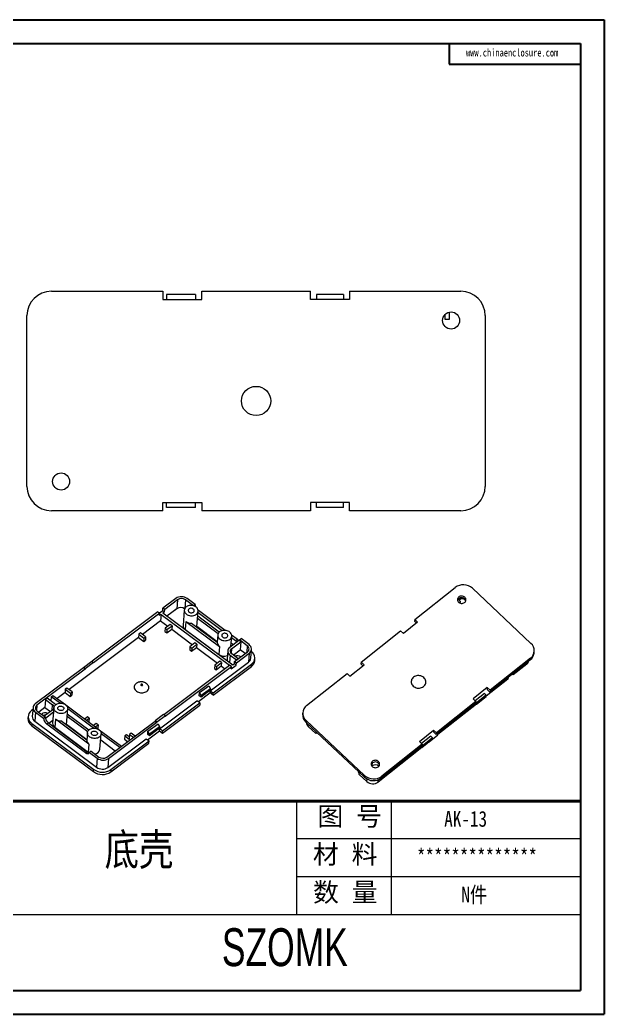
# Model space of a CAD drawing. Header units: inches. Extents: x 3010 to 3809, y 1126 to 1333.
# Drawn here: x 3526.3 to 3646.1, y 1128.8 to 1332.6 of the extents above; entities that cross this region are included whole.
import ezdxf

# ---------------------------------------------------------------- set-up
doc = ezdxf.new("R2010")
doc.units = ezdxf.units.IN
doc.header["$LTSCALE"] = 15
doc.layers.add('文字', color=81, linetype='Continuous')
doc.layers.add('粗实线', color=7, linetype='Continuous', lineweight=30)
doc.layers.add('细实线', color=3, linetype='Continuous', lineweight=9)
doc.styles.get("Standard").update_dxf_attribs({"font": 'txt', "bigfont": 'gbcbig.shx'})
doc.styles.add('宋体', font='', dxfattribs={"width": 0.8, "height": 3.5})
doc.styles.add('长仿宋', font='', dxfattribs={"width": 0.7, "height": 4})
doc.styles.get('宋体').set_extended_font_data('SimSun')
doc.styles.get('长仿宋').set_extended_font_data('SimSun')

msp = doc.modelspace()

# ---------------------------------------------------------------- linework, layer by layer
for p, q in [((3357.918, 1332.56), (3646.14, 1332.56)), ((3646.14, 1332.56), (3646.14, 1128.767)), ((3365.376, 1327.708), (3641.288, 1327.708)), ((3614.331, 1327.708), (3614.331, 1323.496)), ((3641.288, 1327.708), (3641.288, 1133.619)), ((3614.331, 1323.496), (3641.288, 1323.496)), ((3365.376, 1133.619), (3641.288, 1133.619)), ((3357.918, 1128.767), (3646.14, 1128.767))]:
    msp.add_line(p, q)
at = {"color": 7, "linetype": 'Continuous', "lineweight": 15}
for p, q in [((3532.744, 1276.945), (3555.594, 1276.945)), ((3555.594, 1276.945), (3555.594, 1275.245)), ((3556.344, 1276.245), (3556.344, 1275.245)), ((3562.344, 1276.245), (3556.344, 1276.245)), ((3562.344, 1276.245), (3562.344, 1275.245)), ((3563.594, 1275.245), (3563.594, 1276.945)), ((3563.594, 1276.945), (3585.894, 1276.945)), ((3585.894, 1275.245), (3585.894, 1276.945)), ((3587.144, 1276.245), (3587.144, 1275.245)), ((3592.644, 1276.245), (3587.144, 1276.245)), ((3592.644, 1276.245), (3592.644, 1275.245)), ((3593.894, 1276.945), (3616.744, 1276.945)), ((3593.894, 1276.945), (3593.894, 1275.245)), ((3555.594, 1275.245), (3563.594, 1275.245)), ((3593.894, 1275.245), (3585.894, 1275.245)), ((3527.744, 1236.945), (3527.744, 1271.945)), ((3613.444, 1272.116), (3613.444, 1271.245)), ((3614.444, 1271.245), (3614.444, 1272.669)), ((3621.744, 1271.945), (3621.744, 1236.945)), ((3613.444, 1271.245), (3614.444, 1271.245)), ((3555.594, 1233.645), (3563.594, 1233.645)), ((3555.594, 1231.945), (3555.594, 1233.645)), ((3556.344, 1232.645), (3556.344, 1233.645)), ((3562.344, 1232.645), (3562.344, 1233.645)), ((3563.594, 1233.645), (3563.594, 1231.945)), ((3593.894, 1233.645), (3585.894, 1233.645)), ((3585.894, 1233.645), (3585.894, 1231.945)), ((3587.144, 1232.645), (3587.144, 1233.645)), ((3592.644, 1232.645), (3592.644, 1233.645)), ((3593.894, 1231.945), (3593.894, 1233.645)), ((3555.594, 1231.945), (3532.744, 1231.945)), ((3562.344, 1232.645), (3556.344, 1232.645)), ((3585.894, 1231.945), (3563.594, 1231.945)), ((3592.644, 1232.645), (3587.144, 1232.645)), ((3616.744, 1231.945), (3593.894, 1231.945)), ((3607.296, 1209.638), (3615.589, 1216.219)), ((3619.119, 1216.048), (3631.127, 1204.768)), ((3558.282, 1213.975), (3555.638, 1211.994)), ((3558.645, 1213.706), (3556, 1211.725)), ((3558.645, 1213.706), (3558.494, 1211.87)), ((3561.893, 1212.471), (3560.268, 1213.678)), ((3562.242, 1212.724), (3560.612, 1213.935)), ((3562.242, 1212.724), (3561.901, 1212.469)), ((3616.676, 1213.368), (3616.187, 1213.827)), ((3616.377, 1213.131), (3616.676, 1213.368)), ((3616.641, 1213), (3616.676, 1213.368)), ((3554.607, 1211.222), (3541.088, 1201.097)), ((3554.97, 1210.953), (3541.403, 1200.792)), ((3554.607, 1211.222), (3554.97, 1210.953)), ((3554.922, 1210.988), (3555.597, 1211.494)), ((3554.928, 1210.453), (3554.97, 1210.953)), ((3555.272, 1210.71), (3554.928, 1210.453)), ((3555.272, 1210.71), (3555.162, 1209.375)), ((3555.272, 1210.71), (3569.305, 1200.284)), ((3555.597, 1211.494), (3555.638, 1211.994)), ((3555.597, 1211.494), (3555.959, 1211.224)), ((3555.959, 1211.224), (3555.615, 1210.967)), ((3569.963, 1200.308), (3555.615, 1210.967)), ((3556, 1211.725), (3555.638, 1211.994)), ((3555.959, 1211.224), (3556, 1211.725)), ((3558.494, 1211.87), (3556.455, 1210.343)), ((3558.494, 1211.87), (3558.178, 1211.634)), ((3560.019, 1211.6), (3559.758, 1208.43)), ((3562.598, 1208.196), (3562.859, 1211.366)), ((3562.834, 1211.063), (3567.8, 1207.374)), ((3562.85, 1211.567), (3562.912, 1211.518)), ((3568.425, 1207.422), (3562.912, 1211.518)), ((3555.162, 1209.375), (3551.425, 1206.576)), ((3555.162, 1209.375), (3556.662, 1208.26)), ((3557.137, 1208.616), (3556.107, 1207.844)), ((3557.5, 1208.347), (3557.137, 1208.616)), ((3560.336, 1209.249), (3560.199, 1207.58)), ((3560.336, 1209.249), (3567.221, 1204.134)), ((3561.465, 1208.922), (3566.778, 1204.975)), ((3566.964, 1206.733), (3562.736, 1209.874)), ((3567.205, 1207.066), (3562.776, 1210.357)), ((3607.879, 1209.091), (3604.976, 1206.787)), ((3607.296, 1209.638), (3607.262, 1209.287)), ((3607.658, 1208.915), (3607.262, 1209.287)), ((3607.296, 1209.638), (3607.879, 1209.091)), ((3550.662, 1206.631), (3550.607, 1205.963)), ((3551.005, 1206.888), (3550.662, 1206.631)), ((3550.662, 1206.631), (3551.748, 1205.823)), ((3552.092, 1206.08), (3551.005, 1206.888)), ((3556.107, 1207.844), (3556.052, 1207.177)), ((3556.052, 1207.177), (3556.414, 1206.907)), ((3556.107, 1207.844), (3556.469, 1207.575)), ((3556.414, 1206.907), (3557.445, 1207.679)), ((3556.469, 1207.575), (3556.414, 1206.907)), ((3556.469, 1207.575), (3557.5, 1208.347)), ((3557.5, 1208.347), (3557.445, 1207.679)), ((3557.445, 1207.679), (3561.735, 1204.492)), ((3560.199, 1207.58), (3567.083, 1202.466)), ((3562.582, 1208.092), (3562.599, 1208.205)), ((3566.788, 1205.093), (3562.599, 1208.205)), ((3566.903, 1206.486), (3566.778, 1204.975)), ((3596.299, 1200.912), (3604.392, 1207.334)), ((3604.976, 1206.787), (3604.392, 1207.334)), ((3550.607, 1205.963), (3536.368, 1195.299)), ((3550.607, 1205.963), (3551.694, 1205.156)), ((3551.748, 1205.823), (3551.694, 1205.156)), ((3551.694, 1205.156), (3552.037, 1205.413)), ((3551.748, 1205.823), (3552.092, 1206.08)), ((3552.092, 1206.08), (3552.037, 1205.413)), ((3562.21, 1204.847), (3561.179, 1204.075)), ((3561.542, 1203.806), (3562.572, 1204.578)), ((3562.572, 1204.578), (3562.21, 1204.847)), ((3562.572, 1204.578), (3562.517, 1203.911)), ((3571.233, 1205.355), (3569.344, 1203.94)), ((3569.567, 1204.107), (3569.743, 1206.252)), ((3570.046, 1204.466), (3569.622, 1204.781)), ((3569.706, 1203.671), (3571.595, 1205.086)), ((3569.718, 1205.949), (3570.539, 1205.339)), ((3570.883, 1205.596), (3569.735, 1206.449)), ((3570.539, 1205.339), (3570.883, 1205.596)), ((3571.282, 1205.319), (3571.233, 1205.355)), ((3571.595, 1205.086), (3571.282, 1205.319)), ((3571.319, 1205.468), (3571.662, 1205.726)), ((3572.949, 1204.257), (3571.319, 1205.468)), ((3571.595, 1205.086), (3571.457, 1203.417)), ((3573.293, 1204.514), (3571.662, 1205.726)), ((3561.179, 1204.075), (3561.124, 1203.408)), ((3561.124, 1203.408), (3561.487, 1203.139)), ((3561.179, 1204.075), (3561.542, 1203.806)), ((3561.487, 1203.139), (3562.517, 1203.911)), ((3561.542, 1203.806), (3561.487, 1203.139)), ((3562.517, 1203.911), (3566.807, 1200.723)), ((3567.221, 1204.134), (3567.083, 1202.466)), ((3568.936, 1203.256), (3568.798, 1201.587)), ((3571.088, 1201.62), (3569.744, 1202.618)), ((3570.068, 1202.377), (3571.457, 1203.417)), ((3570.348, 1201.065), (3572.993, 1203.046)), ((3570.71, 1200.796), (3573.355, 1202.777)), ((3572.477, 1202.66), (3571.457, 1203.417)), ((3573.355, 1202.777), (3573.204, 1200.942)), ((3573.653, 1201.694), (3573.804, 1203.53)), ((3631.767, 1202.738), (3631.801, 1203.09)), ((3539.329, 1199.842), (3541.046, 1201.128)), ((3541.408, 1200.859), (3539.691, 1199.572)), ((3541.046, 1201.128), (3541.408, 1200.859)), ((3541.408, 1200.859), (3541.403, 1200.792)), ((3565.356, 1195.063), (3573.204, 1200.942)), ((3565.971, 1194.606), (3573.82, 1200.484)), ((3567.282, 1201.079), (3566.252, 1200.307)), ((3566.614, 1200.038), (3567.644, 1200.81)), ((3567.644, 1200.81), (3567.282, 1201.079)), ((3567.644, 1200.81), (3567.589, 1200.142)), ((3569.4, 1202.361), (3570.744, 1201.362)), ((3570.307, 1200.565), (3569.963, 1200.308)), ((3570.307, 1200.565), (3570.348, 1201.065)), ((3570.669, 1200.296), (3570.307, 1200.565)), ((3570.348, 1201.065), (3570.71, 1200.796)), ((3570.669, 1200.296), (3570.71, 1200.796)), ((3573.781, 1200.017), (3573.82, 1200.484)), ((3574.461, 1201.157), (3574.5, 1201.625)), ((3593.979, 1198.06), (3596.882, 1200.364)), ((3596.299, 1200.912), (3596.266, 1200.56)), ((3596.266, 1200.56), (3596.661, 1200.188)), ((3596.882, 1200.364), (3596.299, 1200.912)), ((3630.994, 1201.364), (3622.701, 1194.784)), ((3631.027, 1201.716), (3622.735, 1195.135)), ((3630.278, 1200.53), (3627.484, 1198.312)), ((3630.994, 1201.364), (3631.027, 1201.716)), ((3539.323, 1199.775), (3529.431, 1192.366)), ((3539.685, 1199.506), (3529.794, 1192.097)), ((3539.329, 1199.842), (3539.323, 1199.775)), ((3539.685, 1199.506), (3539.323, 1199.775)), ((3539.691, 1199.572), (3539.329, 1199.842)), ((3539.691, 1199.572), (3539.685, 1199.506)), ((3555.798, 1190.168), (3569.318, 1200.294)), ((3556.113, 1189.863), (3569.68, 1200.024)), ((3565.933, 1194.139), (3573.781, 1200.017)), ((3566.252, 1200.307), (3566.197, 1199.64)), ((3566.197, 1199.64), (3566.559, 1199.37)), ((3566.252, 1200.307), (3566.614, 1200.038)), ((3566.559, 1199.37), (3567.589, 1200.142)), ((3566.614, 1200.038), (3566.559, 1199.37)), ((3567.589, 1200.142), (3568.355, 1199.573)), ((3569.68, 1200.024), (3569.318, 1200.294)), ((3569.639, 1199.524), (3570.669, 1200.296)), ((3569.639, 1199.524), (3569.68, 1200.024)), ((3585.103, 1192.027), (3593.396, 1198.608)), ((3593.396, 1198.608), (3593.979, 1198.06)), ((3627.33, 1198.457), (3627.484, 1198.312)), ((3627.511, 1198.601), (3627.484, 1198.312)), ((3626.395, 1197.448), (3621.936, 1193.91)), ((3626.423, 1197.737), (3626.395, 1197.448)), ((3535.55, 1194.686), (3533.924, 1193.468)), ((3535.605, 1195.354), (3535.55, 1194.686)), ((3535.55, 1194.686), (3536.637, 1193.879)), ((3535.948, 1195.611), (3535.605, 1195.354)), ((3535.605, 1195.354), (3536.692, 1194.546)), ((3537.035, 1194.803), (3535.948, 1195.611)), ((3536.692, 1194.546), (3536.637, 1193.879)), ((3536.692, 1194.546), (3537.035, 1194.803)), ((3537.035, 1194.803), (3536.98, 1194.136)), ((3565.317, 1194.596), (3562.902, 1192.787)), ((3563.092, 1193.995), (3563.147, 1194.662)), ((3563.147, 1194.662), (3565.036, 1196.077)), ((3563.482, 1194.059), (3563.147, 1194.662)), ((3565.343, 1195.14), (3563.454, 1193.725)), ((3565.371, 1195.474), (3563.482, 1194.059)), ((3565.036, 1196.077), (3565.371, 1195.474)), ((3565.317, 1194.596), (3565.356, 1195.063)), ((3565.933, 1194.139), (3565.317, 1194.596)), ((3565.371, 1195.474), (3565.343, 1195.14)), ((3565.356, 1195.063), (3565.971, 1194.606)), ((3565.933, 1194.139), (3565.971, 1194.606)), ((3622.151, 1195.683), (3619.248, 1193.379)), ((3621.616, 1194.469), (3619.704, 1192.951)), ((3621.959, 1194.146), (3621.616, 1194.469)), ((3622.151, 1195.683), (3622.118, 1195.331)), ((3622.118, 1195.331), (3622.701, 1194.784)), ((3622.735, 1195.135), (3622.151, 1195.683)), ((3622.735, 1195.135), (3622.701, 1194.784)), ((3531.566, 1193.268), (3531.428, 1191.599)), ((3531.909, 1193.525), (3531.566, 1193.268)), ((3531.566, 1193.268), (3533.015, 1192.191)), ((3533.359, 1192.448), (3531.909, 1193.525)), ((3532.741, 1193.834), (3532.669, 1192.961)), ((3532.741, 1193.834), (3533.084, 1194.092)), ((3534.532, 1192.503), (3532.741, 1193.834)), ((3533.084, 1194.092), (3535.632, 1192.198)), ((3536.637, 1193.879), (3536.98, 1194.136)), ((3554.949, 1187.269), (3562.608, 1193.006)), ((3555.564, 1186.811), (3563.224, 1192.548)), ((3563.224, 1192.548), (3562.608, 1193.006)), ((3563.454, 1193.725), (3563.092, 1193.995)), ((3563.224, 1192.548), (3563.185, 1192.081)), ((3563.454, 1193.725), (3563.482, 1194.059)), ((3619.798, 1192.48), (3611.704, 1186.057)), ((3619.831, 1192.831), (3611.738, 1186.409)), ((3619.925, 1192.314), (3612.059, 1186.072)), ((3619.248, 1193.379), (3619.831, 1192.831)), ((3619.654, 1192.366), (3619.939, 1192.311)), ((3619.831, 1192.831), (3619.798, 1192.48)), ((3619.963, 1192.562), (3619.818, 1192.698)), ((3619.939, 1192.311), (3621.935, 1193.895)), ((3619.963, 1192.562), (3619.939, 1192.311)), ((3621.959, 1194.146), (3619.963, 1192.562)), ((3621.935, 1193.895), (3621.959, 1194.146)), ((3528.949, 1191.201), (3528.664, 1190.988)), ((3528.983, 1191.613), (3528.831, 1189.778)), ((3529.494, 1190.629), (3529.342, 1188.794)), ((3529.494, 1190.629), (3531.124, 1189.418)), ((3529.837, 1190.886), (3531.467, 1189.675)), ((3531.428, 1191.599), (3530.158, 1190.648)), ((3533.053, 1191.138), (3531.282, 1189.812)), ((3531.428, 1191.599), (3532.553, 1190.764)), ((3531.526, 1189.454), (3533.192, 1190.702)), ((3533.263, 1191.561), (3533.002, 1188.391)), ((3535.691, 1192.155), (3542.517, 1187.084)), ((3535.842, 1188.157), (3536.103, 1191.327)), ((3536.02, 1190.317), (3540.449, 1187.027)), ((3541.416, 1187.389), (3536.104, 1191.336)), ((3555.756, 1190.199), (3554.039, 1188.913)), ((3555.526, 1186.344), (3563.185, 1192.081)), ((3556.118, 1189.93), (3555.756, 1190.199)), ((3584.33, 1190.654), (3584.296, 1190.302)), ((3527.984, 1189.848), (3527.946, 1189.381)), ((3528.758, 1188.356), (3528.72, 1187.889)), ((3528.758, 1188.356), (3541.44, 1178.935)), ((3529.342, 1188.794), (3542.023, 1179.372)), ((3531.124, 1189.418), (3531.467, 1189.675)), ((3531.477, 1189.491), (3531.526, 1189.454)), ((3531.526, 1189.454), (3531.516, 1189.33)), ((3532.137, 1188.469), (3531.794, 1188.212)), ((3539.765, 1182.29), (3531.794, 1188.212)), ((3532.137, 1188.469), (3540.108, 1182.547)), ((3532.219, 1188.408), (3533.055, 1189.033)), ((3533.58, 1189.209), (3533.443, 1187.54)), ((3540.465, 1184.095), (3533.58, 1189.209)), ((3540.022, 1184.935), (3534.709, 1188.883)), ((3535.843, 1188.166), (3535.826, 1188.053)), ((3535.843, 1188.166), (3540.032, 1185.054)), ((3535.98, 1189.835), (3540.208, 1186.694)), ((3540.146, 1189.674), (3539.591, 1189.258)), ((3539.953, 1188.988), (3540.509, 1189.405)), ((3540.509, 1189.405), (3540.146, 1189.674)), ((3540.373, 1188.677), (3540.454, 1188.737)), ((3540.509, 1189.405), (3540.454, 1188.737)), ((3541.958, 1188.328), (3541.402, 1187.912)), ((3542.32, 1188.059), (3541.958, 1188.328)), ((3544.141, 1181.438), (3554.033, 1188.846)), ((3544.504, 1181.168), (3554.396, 1188.577)), ((3552.568, 1186.739), (3554.629, 1188.282)), ((3554.039, 1188.913), (3554.033, 1188.846)), ((3554.033, 1188.846), (3554.396, 1188.577)), ((3554.039, 1188.913), (3554.401, 1188.644)), ((3554.401, 1188.644), (3554.396, 1188.577)), ((3554.401, 1188.644), (3556.118, 1189.93)), ((3554.629, 1188.282), (3554.964, 1187.679)), ((3556.118, 1189.93), (3556.113, 1189.863)), ((3585.004, 1188.976), (3584.97, 1188.624)), ((3596.978, 1177.344), (3584.97, 1188.624)), ((3597.012, 1177.695), (3585.004, 1188.976)), ((3528.72, 1187.889), (3541.401, 1178.468)), ((3540.327, 1182.426), (3533.443, 1187.54)), ((3540.147, 1186.447), (3540.022, 1184.936)), ((3541.765, 1187.643), (3542.32, 1188.059)), ((3542.184, 1187.331), (3542.265, 1187.391)), ((3542.32, 1188.059), (3542.265, 1187.391)), ((3542.575, 1187.041), (3547.117, 1183.666)), ((3542.726, 1183.042), (3542.987, 1186.213)), ((3546.774, 1183.409), (3542.988, 1186.221)), ((3548.786, 1186.111), (3548.704, 1185.11)), ((3549.13, 1186.368), (3548.786, 1186.111)), ((3548.786, 1186.111), (3549.587, 1185.516)), ((3549.93, 1185.773), (3549.13, 1186.368)), ((3552.495, 1184.993), (3554.91, 1186.802)), ((3552.513, 1186.071), (3552.568, 1186.739)), ((3552.903, 1186.136), (3552.568, 1186.739)), ((3554.936, 1187.346), (3552.876, 1185.802)), ((3552.876, 1185.802), (3552.903, 1186.136)), ((3554.964, 1187.679), (3552.903, 1186.136)), ((3554.91, 1186.802), (3554.949, 1187.269)), ((3554.91, 1186.802), (3555.526, 1186.344)), ((3554.964, 1187.679), (3554.936, 1187.346)), ((3555.564, 1186.811), (3554.949, 1187.269)), ((3555.526, 1186.344), (3555.564, 1186.811)), ((3586.999, 1186.28), (3585.455, 1187.731)), ((3587.213, 1186.45), (3586.999, 1186.28)), ((3608.251, 1184.653), (3611.155, 1186.957)), ((3611.155, 1186.957), (3611.121, 1186.605)), ((3611.704, 1186.057), (3611.121, 1186.605)), ((3611.155, 1186.957), (3611.738, 1186.409)), ((3611.738, 1186.409), (3611.704, 1186.057)), ((3540.465, 1184.095), (3540.327, 1182.426)), ((3545.824, 1182.698), (3542.878, 1184.886)), ((3544.353, 1179.333), (3552.201, 1185.211)), ((3544.93, 1178.408), (3552.778, 1184.286)), ((3544.969, 1178.875), (3552.817, 1184.753)), ((3547.798, 1185.783), (3547.743, 1185.115)), ((3547.743, 1185.115), (3548.4, 1184.627)), ((3548.141, 1186.04), (3547.798, 1185.783)), ((3547.798, 1185.783), (3548.704, 1185.11)), ((3548.743, 1185.593), (3548.141, 1186.04)), ((3552.201, 1185.211), (3552.817, 1184.753)), ((3552.876, 1185.802), (3552.513, 1186.071)), ((3552.778, 1184.286), (3552.817, 1184.753)), ((3608.835, 1184.105), (3600.542, 1177.524)), ((3608.835, 1184.105), (3608.251, 1184.653)), ((3610.619, 1185.742), (3608.707, 1184.225)), ((3608.761, 1183.441), (3610.938, 1185.169)), ((3610.962, 1185.42), (3608.785, 1183.692)), ((3608.835, 1184.105), (3608.801, 1183.753)), ((3610.221, 1184.599), (3610.24, 1184.582)), ((3610.24, 1184.582), (3612.055, 1186.022)), ((3610.24, 1184.582), (3610.243, 1184.617)), ((3610.962, 1185.42), (3610.619, 1185.742)), ((3610.938, 1185.169), (3610.962, 1185.42)), ((3612.055, 1186.022), (3612.059, 1186.072)), ((3539.765, 1182.29), (3540.108, 1182.547)), ((3540.358, 1182.404), (3540.327, 1182.426)), ((3540.888, 1182.676), (3540.544, 1182.419)), ((3540.544, 1182.419), (3542.175, 1181.208)), ((3540.888, 1182.676), (3542.518, 1181.465)), ((3608.747, 1183.443), (3599.792, 1176.337)), ((3608.801, 1183.753), (3600.508, 1177.172)), ((3608.476, 1183.495), (3608.761, 1183.441)), ((3608.785, 1183.692), (3608.757, 1183.718)), ((3608.785, 1183.692), (3608.761, 1183.441)), ((3542.175, 1181.208), (3542.023, 1179.372)), ((3544.504, 1181.168), (3544.353, 1179.333)), ((3541.401, 1178.468), (3541.44, 1178.935)), ((3544.969, 1178.875), (3544.93, 1178.408)), ((3598.564, 1179.641), (3598.51, 1179.597)), ((3597.463, 1176.451), (3595.919, 1177.901)), ((3596.978, 1177.344), (3597.012, 1177.695)), ((3600.542, 1177.524), (3600.508, 1177.172))]:
    msp.add_line(p, q, dxfattribs=at)
at = {"color": 8, "linetype": 'Continuous', "lineweight": 15}
for p, q in [((3560.268, 1213.678), (3560.125, 1211.938)), ((3616.354, 1213.67), (3616.385, 1213.988)), ((3562.912, 1211.518), (3562.86, 1211.48)), ((3569.706, 1203.671), (3569.628, 1202.72)), ((3572.949, 1204.257), (3572.84, 1202.932)), ((3569.4, 1202.361), (3569.273, 1200.82)), ((3630.278, 1200.53), (3630.306, 1200.819)), ((3529.794, 1192.097), (3529.704, 1191.004)), ((3532.92, 1191.039), (3533.015, 1192.191)), ((3585.455, 1187.731), (3585.493, 1188.132)), ((3598.564, 1179.641), (3598.626, 1180.283)), ((3600.007, 1179.894), (3599.985, 1179.668)), ((3597.463, 1176.451), (3597.511, 1176.96)), ((3599.792, 1176.337), (3599.836, 1176.796))]:
    msp.add_line(p, q, dxfattribs=at)
at = {"color": 7, "linetype": 'Continuous', "lineweight": 15, "flags": 128}
for points in [[(3617.556, 1214.214), (3617.423, 1214.317), (3617.268, 1214.395), (3617.1, 1214.445), (3616.924, 1214.466), (3616.748, 1214.455), (3616.579, 1214.414), (3616.424, 1214.343), (3616.29, 1214.247), (3616.181, 1214.129), (3616.103, 1213.994), (3616.058, 1213.847), (3616.048, 1213.695), (3616.075, 1213.543), (3616.136, 1213.398), (3616.229, 1213.265), (3616.35, 1213.151), (3616.495, 1213.06), (3616.657, 1212.995), (3616.831, 1212.96), (3617.007, 1212.955), (3617.181, 1212.981), (3617.343, 1213.037), (3617.489, 1213.121), (3617.611, 1213.228), (3617.705, 1213.356), (3617.767, 1213.498), (3617.794, 1213.648), (3617.786, 1213.801), (3617.742, 1213.95), (3617.664, 1214.09), (3617.556, 1214.214)], [(3560.46, 1210.75), (3560.638, 1210.637), (3560.838, 1210.545), (3561.052, 1210.478), (3561.277, 1210.436), (3561.506, 1210.422), (3561.733, 1210.436), (3561.952, 1210.476), (3562.159, 1210.543), (3562.346, 1210.633), (3562.51, 1210.746), (3562.647, 1210.878), (3562.752, 1211.026), (3562.823, 1211.186), (3562.858, 1211.353), (3562.856, 1211.523), (3562.818, 1211.693), (3562.744, 1211.857), (3562.637, 1212.012), (3562.498, 1212.152), (3562.332, 1212.276), (3562.142, 1212.379), (3561.935, 1212.459), (3561.714, 1212.513), (3561.487, 1212.541), (3561.258, 1212.541), (3561.034, 1212.514), (3560.821, 1212.461), (3560.623, 1212.382), (3560.447, 1212.279), (3560.296, 1212.157), (3560.175, 1212.016), (3560.086, 1211.862), (3560.033, 1211.698), (3560.016, 1211.529), (3560.036, 1211.358), (3560.092, 1211.191), (3560.184, 1211.031), (3560.307, 1210.883), (3560.46, 1210.75)], [(3561.01, 1211.162), (3561.131, 1211.091), (3561.269, 1211.042), (3561.418, 1211.02), (3561.568, 1211.024), (3561.71, 1211.055), (3561.837, 1211.111), (3561.94, 1211.188), (3562.015, 1211.283), (3562.056, 1211.389), (3562.061, 1211.501), (3562.03, 1211.612), (3561.964, 1211.715), (3561.868, 1211.805), (3561.747, 1211.876), (3561.609, 1211.924), (3561.46, 1211.947), (3561.31, 1211.943), (3561.168, 1211.912), (3561.041, 1211.856), (3560.938, 1211.779), (3560.863, 1211.684), (3560.822, 1211.578), (3560.817, 1211.466), (3560.848, 1211.355), (3560.914, 1211.252), (3561.01, 1211.162)], [(3567.344, 1205.636), (3567.523, 1205.522), (3567.722, 1205.431), (3567.936, 1205.363), (3568.161, 1205.322), (3568.39, 1205.308), (3568.617, 1205.321), (3568.836, 1205.362), (3569.043, 1205.428), (3569.23, 1205.519), (3569.394, 1205.632), (3569.531, 1205.764), (3569.636, 1205.912), (3569.707, 1206.071), (3569.742, 1206.238), (3569.741, 1206.409), (3569.702, 1206.579), (3569.628, 1206.743), (3569.521, 1206.897), (3569.382, 1207.038), (3569.216, 1207.161), (3569.026, 1207.264), (3568.819, 1207.344), (3568.599, 1207.399), (3568.371, 1207.426), (3568.142, 1207.427), (3567.918, 1207.4), (3567.705, 1207.346), (3567.507, 1207.267), (3567.331, 1207.165), (3567.18, 1207.042), (3567.059, 1206.902), (3566.971, 1206.748), (3566.917, 1206.584), (3566.9, 1206.414), (3566.92, 1206.244), (3566.976, 1206.076), (3567.068, 1205.917), (3567.191, 1205.768), (3567.344, 1205.636)], [(3567.894, 1206.047), (3568.015, 1205.976), (3568.153, 1205.928), (3568.302, 1205.905), (3568.452, 1205.909), (3568.594, 1205.94), (3568.721, 1205.996), (3568.824, 1206.074), (3568.899, 1206.168), (3568.94, 1206.275), (3568.945, 1206.387), (3568.914, 1206.497), (3568.848, 1206.601), (3568.752, 1206.691), (3568.632, 1206.762), (3568.493, 1206.81), (3568.344, 1206.833), (3568.194, 1206.829), (3568.052, 1206.798), (3567.925, 1206.742), (3567.822, 1206.664), (3567.747, 1206.57), (3567.706, 1206.463), (3567.701, 1206.351), (3567.732, 1206.241), (3567.798, 1206.137), (3567.894, 1206.047)], [(3550.156, 1196.544), (3550.155, 1196.544), (3550.007, 1196.413), (3549.89, 1196.266), (3549.806, 1196.105), (3549.757, 1195.936), (3549.745, 1195.761), (3549.769, 1195.586), (3549.83, 1195.415), (3549.926, 1195.252), (3550.054, 1195.1), (3550.212, 1194.964), (3550.394, 1194.848), (3550.598, 1194.753), (3550.817, 1194.682), (3551.047, 1194.637), (3551.282, 1194.619), (3551.516, 1194.629), (3551.743, 1194.666), (3551.957, 1194.73), (3552.154, 1194.818), (3552.329, 1194.929), (3552.477, 1195.059), (3552.594, 1195.207), (3552.678, 1195.367), (3552.727, 1195.536), (3552.739, 1195.711), (3552.714, 1195.886), (3552.653, 1196.057), (3552.558, 1196.221), (3552.441, 1196.361)], [(3551.145, 1196.133), (3551.211, 1196.1), (3551.289, 1196.087), (3551.365, 1196.097), (3551.429, 1196.129), (3551.471, 1196.176), (3551.484, 1196.233), (3551.466, 1196.291), (3551.421, 1196.34), (3551.355, 1196.374), (3551.278, 1196.386), (3551.201, 1196.376), (3551.138, 1196.345), (3551.096, 1196.297), (3551.083, 1196.24), (3551.1, 1196.183), (3551.145, 1196.133)], [(3609.154, 1197.736), (3608.98, 1197.876), (3608.783, 1197.992), (3608.568, 1198.08), (3608.341, 1198.139), (3608.107, 1198.166), (3607.873, 1198.162), (3607.642, 1198.125), (3607.423, 1198.058), (3607.219, 1197.962), (3607.036, 1197.839), (3606.878, 1197.691), (3606.75, 1197.524), (3606.654, 1197.341), (3606.593, 1197.146), (3606.568, 1196.944), (3606.579, 1196.741), (3606.628, 1196.541), (3606.712, 1196.349), (3606.829, 1196.17), (3606.976, 1196.008), (3607.151, 1195.867), (3607.348, 1195.751), (3607.562, 1195.663), (3607.789, 1195.604), (3608.023, 1195.577), (3608.258, 1195.582), (3608.488, 1195.618), (3608.708, 1195.685), (3608.911, 1195.782), (3609.094, 1195.905), (3609.252, 1196.052), (3609.381, 1196.219), (3609.477, 1196.402), (3609.538, 1196.597), (3609.563, 1196.799), (3609.551, 1197.002), (3609.503, 1197.203), (3609.419, 1197.395), (3609.302, 1197.574), (3609.154, 1197.736)], [(3535.662, 1192.177), (3535.815, 1192.045), (3535.939, 1191.896), (3536.03, 1191.737), (3536.086, 1191.569), (3536.106, 1191.399), (3536.089, 1191.229), (3536.036, 1191.065), (3535.947, 1190.911), (3535.826, 1190.771), (3535.675, 1190.648), (3535.499, 1190.546), (3535.301, 1190.467), (3535.088, 1190.413), (3534.864, 1190.386), (3534.635, 1190.386), (3534.408, 1190.414), (3534.187, 1190.469), (3533.98, 1190.549), (3533.79, 1190.651), (3533.624, 1190.775), (3533.485, 1190.916), (3533.378, 1191.07), (3533.304, 1191.234), (3533.266, 1191.404), (3533.264, 1191.575), (3533.299, 1191.742), (3533.37, 1191.901), (3533.475, 1192.049), (3533.612, 1192.181), (3533.776, 1192.294), (3533.964, 1192.385), (3534.17, 1192.451), (3534.389, 1192.492), (3534.616, 1192.505), (3534.845, 1192.491), (3535.07, 1192.45), (3535.285, 1192.382), (3535.484, 1192.291), (3535.662, 1192.177)], [(3533.623, 1192.19), (3533.516, 1192.313), (3533.359, 1192.448)], [(3533.245, 1191.349), (3533.173, 1191.249), (3533.053, 1191.138)], [(3535.112, 1191.765), (3535.208, 1191.676), (3535.274, 1191.572), (3535.305, 1191.462), (3535.3, 1191.35), (3535.259, 1191.243), (3535.184, 1191.149), (3535.081, 1191.071), (3534.954, 1191.015), (3534.812, 1190.984), (3534.662, 1190.98), (3534.513, 1191.003), (3534.375, 1191.051), (3534.254, 1191.122), (3534.158, 1191.212), (3534.092, 1191.316), (3534.061, 1191.426), (3534.066, 1191.538), (3534.107, 1191.645), (3534.182, 1191.739), (3534.285, 1191.817), (3534.412, 1191.873), (3534.554, 1191.904), (3534.704, 1191.908), (3534.853, 1191.885), (3534.991, 1191.837), (3535.112, 1191.765)], [(3542.546, 1187.063), (3542.699, 1186.93), (3542.823, 1186.782), (3542.914, 1186.622), (3542.97, 1186.455), (3542.99, 1186.284), (3542.973, 1186.115), (3542.92, 1185.951), (3542.831, 1185.797), (3542.71, 1185.656), (3542.559, 1185.533), (3542.383, 1185.431), (3542.185, 1185.352), (3541.972, 1185.299), (3541.748, 1185.272), (3541.519, 1185.272), (3541.292, 1185.3), (3541.071, 1185.354), (3540.864, 1185.434), (3540.674, 1185.537), (3540.508, 1185.66), (3540.37, 1185.801), (3540.262, 1185.956), (3540.188, 1186.12), (3540.15, 1186.289), (3540.148, 1186.46), (3540.183, 1186.627), (3540.254, 1186.787), (3540.36, 1186.935), (3540.496, 1187.067), (3540.66, 1187.179), (3540.848, 1187.27), (3541.054, 1187.337), (3541.273, 1187.377), (3541.5, 1187.391), (3541.729, 1187.377), (3541.954, 1187.335), (3542.169, 1187.268), (3542.368, 1187.176), (3542.546, 1187.063)], [(3541.996, 1186.651), (3542.092, 1186.561), (3542.158, 1186.458), (3542.189, 1186.347), (3542.184, 1186.235), (3542.143, 1186.129), (3542.068, 1186.034), (3541.965, 1185.957), (3541.838, 1185.901), (3541.696, 1185.87), (3541.546, 1185.866), (3541.397, 1185.888), (3541.259, 1185.937), (3541.138, 1186.008), (3541.042, 1186.098), (3540.976, 1186.201), (3540.945, 1186.312), (3540.95, 1186.424), (3540.991, 1186.53), (3541.066, 1186.625), (3541.169, 1186.702), (3541.296, 1186.758), (3541.438, 1186.789), (3541.588, 1186.793), (3541.737, 1186.771), (3541.876, 1186.722), (3541.996, 1186.651)], [(3586.999, 1186.28), (3587.021, 1186.366), (3587.069, 1186.424), (3587.141, 1186.451), (3587.234, 1186.447), (3587.31, 1186.425)], [(3540.544, 1182.419), (3540.52, 1182.299), (3540.468, 1182.205), (3540.392, 1182.139), (3540.293, 1182.105), (3540.176, 1182.103), (3540.046, 1182.135), (3539.907, 1182.198), (3539.765, 1182.29)], [(3599.844, 1180.538), (3599.71, 1180.641), (3599.556, 1180.719), (3599.387, 1180.77), (3599.212, 1180.79), (3599.036, 1180.779), (3598.867, 1180.738), (3598.712, 1180.668), (3598.577, 1180.571), (3598.469, 1180.453), (3598.39, 1180.318), (3598.346, 1180.171), (3598.336, 1180.019), (3598.362, 1179.867), (3598.423, 1179.722), (3598.516, 1179.589), (3598.638, 1179.475), (3598.783, 1179.384), (3598.945, 1179.319), (3599.118, 1179.284), (3599.295, 1179.279), (3599.468, 1179.305), (3599.631, 1179.361), (3599.777, 1179.445), (3599.899, 1179.553), (3599.993, 1179.68), (3600.055, 1179.822), (3600.082, 1179.972), (3600.073, 1180.125), (3600.03, 1180.274), (3599.952, 1180.414), (3599.844, 1180.538)]]:
    msp.add_lwpolyline(points, dxfattribs=at)
at = {"color": 7, "linetype": 'Continuous', "lineweight": 15}
for centre, radius in [((3614.744, 1270.945), 1.75), ((3574.744, 1254.445), 3), ((3534.744, 1237.945), 1.75)]:
    msp.add_circle(centre, radius, dxfattribs=at)
for centre, radius, start, end in [((3532.744, 1271.945), 5, 90, 180), ((3616.744, 1271.945), 5, 0, 90), ((3532.744, 1236.945), 5, 180, 270), ((3616.744, 1236.945), 5, 270, 0), ((3617.25, 1214.005), 2.768, 47.55004, 126.88982), ((3559.419, 1212.285), 2.037, 54.15084, 123.91179), ((3559.437, 1212.52), 1.426, 54.32276, 123.73988), ((3563.253, 1212.686), 1.012, 177.84861, 203.73648), ((3616.713, 1213.36), 0.703, 138.40862, 158.7742), ((3616.866, 1213.207), 0.919, 15.50817, 137.57114), ((3617.113, 1212.584), 1.284, 67.33405, 124.55824), ((3559.286, 1210.682), 1.428, 55.85033, 123.7036), ((3561.37, 1210.709), 1.79, 234.7097, 273.04672), ((3560.729, 1208.395), 0.972, 177.91156, 236.9566), ((3567.762, 1204.955), 0.984, 178.85861, 236.6041), ((3571.097, 1206.024), 0.883, 230.84716, 261.13899), ((3571.422, 1206.243), 0.842, 230.13273, 262.35763), ((3570.872, 1205.498), 0.448, 336.28977, 356.13199), ((3572.755, 1203.625), 1.039, 305.26318, 58.83909), ((3629.832, 1203.283), 1.97, 307.34948, 48.92622), ((3568.124, 1203.937), 1.802, 234.72573, 293.96459), ((3569.889, 1203.169), 0.944, 125.26318, 238.83909), ((3570.064, 1203.157), 0.627, 124.89206, 239.21022), ((3572.58, 1203.638), 0.721, 304.89206, 59.21022), ((3572.923, 1201.767), 1.565, 304.96539, 57.35472), ((3629.774, 1202.956), 2.005, 307.48046, 353.75594), ((3569.686, 1201.523), 0.891, 175.87963, 208.97262), ((3570.922, 1201.143), 1.095, 51.74683, 117.29793), ((3572.611, 1201.805), 1.047, 304.46474, 353.93561), ((3572.866, 1201.335), 1.605, 304.7645, 353.63585), ((3629.448, 1201.602), 1.356, 307.77171, 340.67374), ((3530.031, 1191.518), 1.039, 125.26318, 238.83909), ((3529.567, 1189.703), 1.571, 125.09846, 239.00381), ((3530.206, 1191.506), 0.721, 124.89206, 239.21022), ((3531.501, 1189.542), 1.009, 56.96017, 138.48698), ((3532.598, 1191.582), 0.738, 15.03105, 55.55797), ((3586.32, 1190.14), 2.031, 175.43945, 228.32296), ((3586.298, 1190.461), 1.97, 127.34948, 228.92622), ((3529.648, 1189.318), 1.704, 177.88787, 236.98029), ((3529.961, 1189.74), 1.131, 178.06229, 236.80586), ((3531.444, 1188.971), 1.102, 81.16547, 111.67398), ((3532.705, 1189.507), 1.583, 183.22296, 234.86988), ((3532.225, 1189.621), 0.759, 175.91706, 189.84984), ((3532.597, 1189.679), 1.136, 189.53236, 197.88931), ((3533.237, 1189.917), 1.819, 198.83514, 232.77946), ((3533.973, 1188.355), 0.972, 177.91156, 236.9566), ((3534.614, 1190.67), 1.79, 234.7097, 273.04672), ((3586.376, 1188.75), 1.374, 186.94008, 227.89961), ((3541.006, 1184.916), 0.984, 178.85861, 236.6041), ((3540.648, 1183.194), 0.842, 230.13273, 262.35763), ((3541.6, 1183.264), 1.148, 272.02678, 348.87808), ((3543.367, 1182.859), 2.037, 234.15084, 303.91179), ((3543.35, 1182.623), 1.426, 234.32276, 303.73988), ((3599.168, 1179.528), 0.92, 45.6821, 153.4568), ((3599.309, 1179.637), 0.744, 10.82302, 47.55704), ((3543.209, 1180.982), 3.096, 234.28348, 303.77916), ((3543.247, 1181.443), 3.092, 234.2275, 303.83513), ((3543.216, 1181.023), 2.037, 234.15084, 303.91179), ((3594.723, 1177.845), 1.197, 2.66344, 36.60632), ((3599.229, 1178.752), 1.11, 50.0913, 126.79832), ((3598.846, 1179.388), 2.769, 227.57132, 306.86853), ((3598.88, 1179.738), 2.768, 227.55004, 306.88982), ((3598.696, 1177.796), 1.825, 227.49602, 306.94384)]:
    msp.add_arc(centre, radius, start, end, dxfattribs=at)
for points, knots in [([(3552.233, 1196.543), (3552.171, 1196.585), (3552.048, 1196.67), (3551.844, 1196.765), (3551.629, 1196.835), (3551.401, 1196.878), (3551.164, 1196.89), (3550.923, 1196.87), (3550.691, 1196.818), (3550.476, 1196.737), (3550.299, 1196.647), (3550.199, 1196.573), (3550.159, 1196.543)], [0, 0, 0, 0, 0.1012982, 0.2011781, 0.3029096, 0.4067858, 0.5130686, 0.6218305, 0.732837, 0.8327457, 0.9320022, 1, 1, 1, 1]), ([(3552.436, 1196.361), (3552.408, 1196.39), (3552.346, 1196.457), (3552.274, 1196.512), (3552.233, 1196.543)], [0, 0, 0, 0, 0.4389669, 1, 1, 1, 1])]:
    msp.add_open_spline(points, degree=3, knots=knots, dxfattribs=at)
at = {"layer": '粗实线', "color": 7, "lineweight": 40}
msp.add_line((3641.288, 1172.437), (3524.834, 1172.437), dxfattribs=at)
at = {"layer": '细实线', "color": 7}
for p, q in [((3583.061, 1172.437), (3583.061, 1149.146)), ((3602.47, 1172.437), (3602.47, 1149.31)), ((3641.288, 1164.673), (3583.061, 1164.673)), ((3641.288, 1156.91), (3583.061, 1156.91)), ((3641.288, 1149.146), (3466.608, 1149.146))]:
    msp.add_line(p, q, dxfattribs=at)

# ---------------------------------------------------------------- texts
at = {"layer": '文字', "color": 0, "attachment_point": 1, "style": '宋体'}
for s, insert, char_height, width in [('www.chinaenclosure.com', (3617.804, 1326.641), 1.58147, 27.78483), ('{\\H1.111x;AK-13}', (3613.332, 1170.409), 2.91133, 33.6583), ('底壳', (3543.68, 1165.735), 6.4696, 82.71192), ('{\\H1.111x;**************}', (3607.732, 1162.646), 2.91133, 33.6583), ('{\\H1.111x;N件}', (3616.854, 1154.882), 2.91133, 33.6583)]:
    msp.add_mtext(s, dxfattribs=dict(at, insert=insert, char_height=char_height, width=width))
at = {"layer": '粗实线', "insert": (3567.723, 1146.366), "char_height": 7.76356, "width": 87.06062, "attachment_point": 1, "style": '长仿宋'}
msp.add_mtext('{\\fSTXinwei|b0|i0|c134|p2;SZOMK}', dxfattribs=at)
at = {"layer": '细实线', "color": 7, "char_height": 3.88178, "attachment_point": 1}
for s, insert, width in [('{\\fSimSun|b0|i0|c134|p54;图 号}', (3587.33, 1171.259), 19.4089), ('{\\fSimSun|b0|i0|c134|p54;材 料   }', (3586.409, 1163.495), 19.4089), ('{\\fSimSun|b0|i0|c134|p54;数 量}', (3586.428, 1155.693), 17.53837)]:
    msp.add_mtext(s, dxfattribs=dict(at, insert=insert, width=width))

doc.saveas('drawing.dxf')
